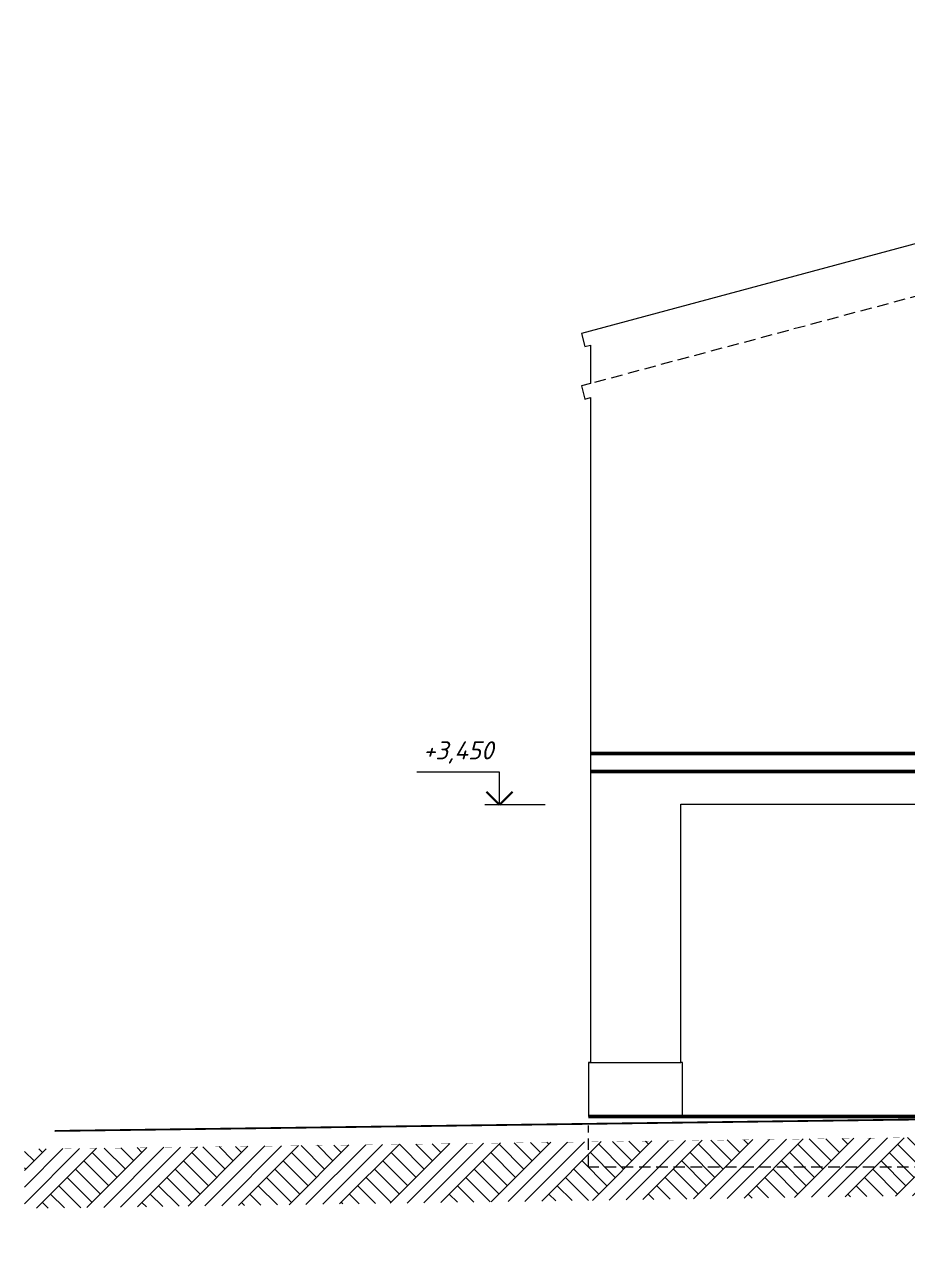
# Model space of a CAD drawing. Header units: millimetres. Extents: x -6419137 to 687965, y -598396 to 179722.
# Drawn here: x 297524 to 307303, y 81784 to 95257 of the extents above; entities that cross this region are included whole.
import ezdxf

# ---------------------------------------------------------------- set-up
doc = ezdxf.new("R2010")
doc.units = ezdxf.units.MM
doc.header["$MEASUREMENT"] = 0
doc.linetypes.add('штриховаяX2', pattern=[38.1, 25.4, -12.7])
for name, color, linetype, lineweight in [('Арматура', 72, 'Continuous', 50), ('Двери ArchiCAD_Ном._пера__96', 7, 'Continuous', 5), ('стены наруж_Ном._пера__96', 7, 'Continuous', 13), ('стены02_Ном._пера__99', 7, 'Continuous', 40), ('чертеж_Ном._пера__91', 250, 'Continuous', 5), ('чертеж_Ном._пера__96', 7, 'Continuous', 13), ('чертеж_Ном._пера__98', 7, 'Continuous', 35), ('Штриховка', 7, 'Continuous', 5), ('штриховка_Ном._пера__96', 7, 'Continuous', 13)]:
    doc.layers.add(name, color=color, linetype=linetype, lineweight=lineweight)
doc.layers.add('чертеж', color=7, linetype='Continuous')
doc.styles.get("Standard").update_dxf_attribs({"font": 'isocpeui.ttf'})

# ---------------------------------------------------------------- blocks, each defined once
blk = doc.blocks.new('Отметка высоты (ГОСТ)[26]_3', base_point=(115341, -142))
at = {"layer": 'чертеж_Ном._пера__91', "linetype": 'Continuous'}
for p, q in [((115341, -142), (115341, 308)), ((115341, 308), (116483, 308)), ((114709, -142), (115541, -142))]:
    blk.add_line(p, q, dxfattribs=at)
at = {"layer": 'чертеж_Ном._пера__98', "linetype": 'Continuous', "lineweight": 30}
for q in [(115161, 38), (115521, 38)]:
    blk.add_line((115341, -142), q, dxfattribs=at)

msp = doc.modelspace()

# ---------------------------------------------------------------- hatches: boundary and pattern name
at = {"layer": 'штриховка_Ном._пера__96', "linetype": 'Continuous'}
h = msp.add_hatch(dxfattribs=at)
h.set_pattern_fill('ГРУНТ_0003', color=256, style=0, pattern_type=2)
h.set_pattern_definition([(45, (246797.3, 83137.63), (-275.7716, 275.7716), []), (45, (246705.4, 83229.55), (-551.543, 551.543), []), (45, (246613.5, 83321.5), (-551.543, 551.543), []), (135, (246521.54, 83413.4), (91.92388, 91.92388), [390, -390])])
h.paths.add_polyline_path([(297526.9, 82807.9), (297524.3, 82150.7), (308811.1, 82312.3), (308811.1, 81783.8), (320039.4, 81783.8), (319846.9, 82609.3), (319253, 82609.3), (309789.5, 82609.3), (309790.4, 82967.6)])

# ---------------------------------------------------------------- linework, layer by layer
at = {"layer": 'Арматура', "color": 20, "lineweight": 53}
for points in [[(317006.4, 87188.1), (303790.3, 87188.1)], [(317006.4, 86988.1), (303790.3, 86988.1)], [(303770.5, 83167.8), (309970.5, 83167.8)]]:
    msp.add_lwpolyline(points, dxfattribs=at)
at = {"layer": 'Двери ArchiCAD_Ном._пера__96'}
msp.add_lwpolyline([(303780.6, 83768.3), (304790, 83768.3)], dxfattribs=at)
at = {"layer": 'стены наруж_Ном._пера__96'}
msp.add_lwpolyline([(318240, 94082), (318240, 94639), (318375.7, 94602.7), (318414.5, 94747.6), (316420, 95256.5), (303691.2, 91834.4), (303730, 91689.5), (303790, 91705.6), (303790, 91280.8), (303691.3, 91254.4), (303730, 91109.5), (303790, 91125.6), (303790.6, 83767.8), (303770.6, 83767.8), (303770.5, 83167.8), (304810, 83167.8), (304810, 83767.6), (304790, 83767.6), (304790, 86625), (309790, 86625), (309790, 86625)], dxfattribs=at)
at = {"layer": 'стены02_Ном._пера__99', "color": 254, "linetype": 'штриховаяX2', "lineweight": 9, "ltscale": 5, "true_color": 0xd3d2db}
for points in [[(316102.9, 95171.3), (316102.9, 94580.5), (303790, 91280.8)], [(309790, 82609.8), (303770.5, 82609.8), (303770.5, 83067.8)]]:
    msp.add_lwpolyline(points, dxfattribs=at)
at = {"layer": 'чертеж', "color": 44, "const_width": 20}
msp.add_lwpolyline([(309790, 83167.6), (297861.3, 83009.2)], dxfattribs=at)
at = {"layer": 'чертеж', "lineweight": 5, "const_width": 1}
msp.add_lwpolyline([(309792.6, 82967.6), (297863.9, 82809.2)], dxfattribs=at)
at = {"layer": 'Штриховка'}
msp.add_lwpolyline([(309790, 83167.6), (304810, 83167.6)], dxfattribs=at)

# ---------------------------------------------------------------- block references
at = {"layer": 'чертеж', "linetype": 'Continuous', "xscale": -0.8, "yscale": 0.8, "zscale": 0.8}
msp.add_blockref('Отметка высоты (ГОСТ)[26]_3', (302783.7, 86618.1), dxfattribs=at)

# ---------------------------------------------------------------- texts
at = {"layer": 'чертеж_Ном._пера__96', "insert": (302716.6, 87074.8), "char_height": 200, "attachment_point": 9}
msp.add_mtext('+3,450', dxfattribs=at)

doc.saveas('drawing.dxf')
